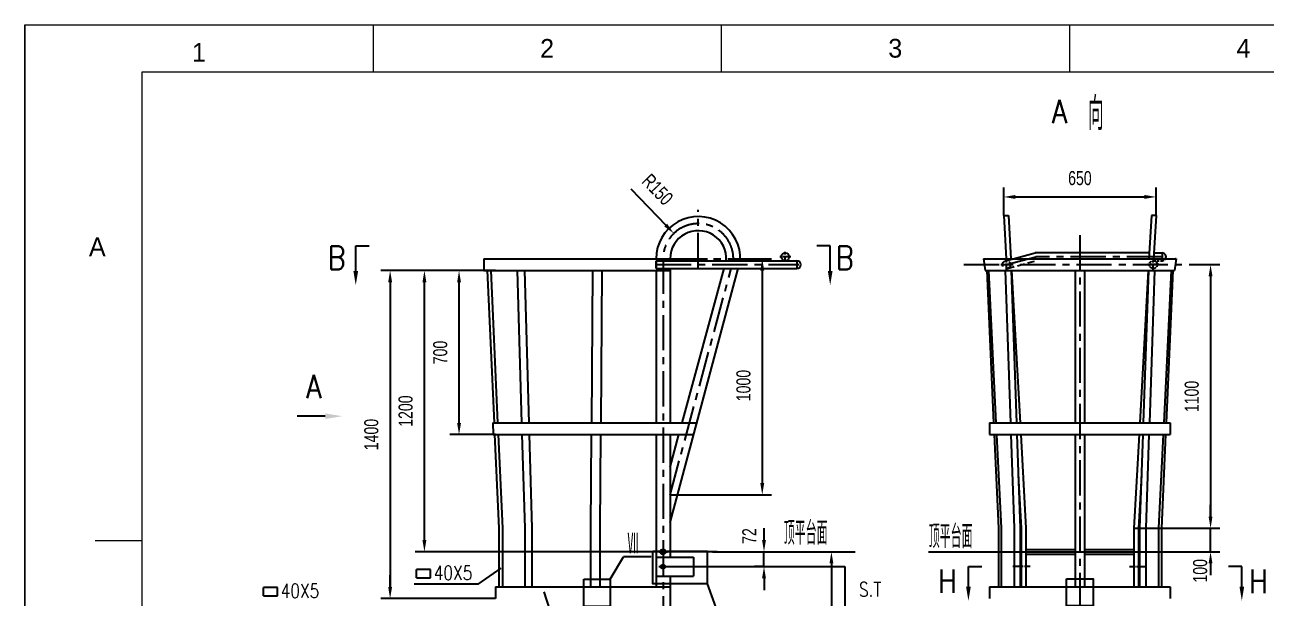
# Model space of a CAD drawing. Extents: x 148 to 221443, y -36682 to 6758.
# Drawn here: x 72653 to 77947, y -6161 to -3715 of the extents above; entities that cross this region are included whole.
import ezdxf
from ezdxf.enums import TextEntityAlignment as Align

# ---------------------------------------------------------------- set-up
doc = ezdxf.new("R2010")
doc.units = 0
doc.header["$LTSCALE"] = 10
doc.header["$MEASUREMENT"] = 0
doc.linetypes.add('CENTERX2', pattern=[4, 2.5, -0.5, 0.5, -0.5])
doc.linetypes.add('HIDDENX2', pattern=[0.75, 0.5, -0.25])
for name, color, linetype in [('2', 4, 'Continuous'), ('CENTER', 1, 'CENTERX2'), ('DIM', 4, 'Continuous'), ('HIDDEN', 7, 'HIDDENX2'), ('RED', 7, 'Continuous'), ('WHITE', 7, 'Continuous')]:
    doc.layers.add(name, color=color, linetype=linetype)
doc.layers.add('2（细实线）', color=3, linetype='Continuous', lineweight=20)
doc.layers.add('图框层', color=7, linetype='Continuous', lineweight=15)
doc.styles.add('HZ', font='ROMS.SHX', dxfattribs={"width": 0.75, "bigfont": 'GBCBIG.SHX'})
doc.styles.get("Standard").update_dxf_attribs({"font": 'wison_e.shx', "width": 0.75, "bigfont": 'wison_c.shx'})
doc.styles.add('XW', font='ROMANS.shx', dxfattribs={"width": 0.85})
doc.dimstyles.new('DIM1', dxfattribs={"dimscale": 20, "dimtxt": 3, "dimasz": 2.5, "dimexe": 2, "dimexo": 0, "dimgap": 1, "dimtad": 0, "dimdec": 0, "dimzin": 0, "dimdsep": 46, "dimtxsty": 'Standard', "dimcen": 2, "dimclrd": 3, "dimclre": 3, "dimclrt": 3, "dimadec": 0, "dimazin": 0, "dimtfac": 0.666667, "dimtdec": 0, "dimtofl": 0, "dimtmove": 2, "dimatfit": 1, "dimfxl": 2, "dimtvp": 1.333333, "dimtolj": 1, "dimtzin": 0, "dimarcsym": 0})

# ---------------------------------------------------------------- blocks, each defined once
blk = doc.blocks.new('*D345')
at = {"layer": 'Defpoints', "color": 0}
for p in [(75975.1, -5962.8), (75906.2, -8762.8), (76093.1, -8762.8)]:
    blk.add_point(p, dxfattribs=at)
at = {"layer": 'DIM', "color": 3, "lineweight": -2}
for p, q in [((75975.1, -5962.8), (76133.1, -5962.8)), ((76093.1, -6012.8), (76093.1, -8712.8)), ((75906.2, -8762.8), (76133.1, -8762.8))]:
    blk.add_line(p, q, dxfattribs=at)
at = {"layer": 'DIM', "color": 3}
for points in [[(76101.4, -6012.8), (76084.8, -6012.8), (76093.1, -5962.8)], [(76084.8, -8712.8), (76101.4, -8712.8), (76093.1, -8762.8)]]:
    blk.add_solid(points, dxfattribs=at)
at = {"layer": 'DIM', "color": 3, "insert": (76007.7, -7362.8), "char_height": 60, "attachment_point": 5, "rotation": 90}
blk.add_mtext('\\A1;2200{\\fSimSun|b0|i0|c134|p0;≤}H{\\fSimSun|b0|i0|c134|p54;＜}2700', dxfattribs=at)
blk = doc.blocks.new('*D346')
at = {"layer": 'Defpoints', "color": 0}
for p in [(77477.9, -4448.9), (76827.9, -4527.8), (77477.9, -4527.8)]:
    blk.add_point(p, dxfattribs=at)
at = {"layer": 'DIM', "color": 3, "lineweight": -2}
for p, q in [((76827.9, -4527.8), (76827.9, -4408.9)), ((77477.9, -4527.8), (77477.9, -4408.9)), ((76877.9, -4448.9), (77427.9, -4448.9))]:
    blk.add_line(p, q, dxfattribs=at)
at = {"layer": 'DIM', "color": 3}
for points in [[(76877.9, -4440.5), (76877.9, -4457.2), (76827.9, -4448.9)], [(77427.9, -4457.2), (77427.9, -4440.5), (77477.9, -4448.9)]]:
    blk.add_solid(points, dxfattribs=at)
at = {"layer": 'DIM', "color": 3, "insert": (77152.9, -4368.9), "char_height": 60, "attachment_point": 5}
blk.add_mtext('\\A1;650', dxfattribs=at)
blk = doc.blocks.new('*D347')
at = {"layer": 'Defpoints', "color": 0}
for p in [(75421, -4604.8), (75525, -4712.8)]:
    blk.add_point(p, dxfattribs=at)
at = {"layer": 'DIM', "color": 3, "linetype": 'Continuous', "lineweight": -2}
for p, q in [((75237.2, -4414), (75386.3, -4568.8)), ((75525, -4752.8), (75525, -4672.8)), ((75485, -4712.8), (75565, -4712.8))]:
    blk.add_line(p, q, dxfattribs=at)
at = {"layer": 'DIM', "color": 3}
blk.add_solid([(75380.3, -4574.5), (75392.3, -4563), (75421, -4604.8)], dxfattribs=at)
at = {"layer": 'DIM', "color": 3, "insert": (75351.5, -4417.3), "char_height": 60, "attachment_point": 5, "rotation": 313.9301}
blk.add_mtext('\\A1;R150', dxfattribs=at)
blk = doc.blocks.new('*D348')
at = {"layer": 'Defpoints', "color": 0}
for p in [(75719.6, -4712.8), (75405, -5719.7), (75798.1, -5719.7)]:
    blk.add_point(p, dxfattribs=at)
at = {"layer": 'DIM', "color": 3, "linetype": 'Continuous', "lineweight": -2}
for p, q in [((75719.6, -4712.8), (75838.1, -4712.8)), ((75798.1, -4762.8), (75798.1, -5669.7)), ((75405, -5719.7), (75838.1, -5719.7))]:
    blk.add_line(p, q, dxfattribs=at)
at = {"layer": 'DIM', "color": 3}
for points in [[(75806.4, -4762.8), (75789.8, -4762.8), (75798.1, -4712.8)], [(75789.8, -5669.7), (75806.4, -5669.7), (75798.1, -5719.7)]]:
    blk.add_solid(points, dxfattribs=at)
at = {"layer": 'DIM', "color": 3, "insert": (75718.1, -5253.7), "char_height": 60, "attachment_point": 5, "rotation": 90}
blk.add_mtext('\\A1;1000', dxfattribs=at)
blk = doc.blocks.new('*D349')
at = {"layer": 'Defpoints', "color": 0}
for p in [(74660, -4762.8), (74211, -6162.8), (74660, -6162.8)]:
    blk.add_point(p, dxfattribs=at)
at = {"layer": 'DIM', "color": 3, "linetype": 'Continuous', "lineweight": -2}
for p, q in [((74660, -4762.8), (74171, -4762.8)), ((74211, -4812.8), (74211, -6112.8)), ((74660, -6162.8), (74171, -6162.8))]:
    blk.add_line(p, q, dxfattribs=at)
at = {"layer": 'DIM', "color": 3}
for points in [[(74219.4, -4812.8), (74202.7, -4812.8), (74211, -4762.8)], [(74202.7, -6112.8), (74219.4, -6112.8), (74211, -6162.8)]]:
    blk.add_solid(points, dxfattribs=at)
at = {"layer": 'DIM', "color": 3, "insert": (74131, -5462.8), "char_height": 60, "attachment_point": 5, "rotation": 90}
blk.add_mtext('\\A1;1400', dxfattribs=at)
blk = doc.blocks.new('*D350')
at = {"layer": 'Defpoints', "color": 0}
for p in [(74357.2, -4762.8), (74660, -4762.8), (75605.7, -5962.8)]:
    blk.add_point(p, dxfattribs=at)
at = {"layer": 'DIM', "color": 3, "linetype": 'Continuous', "lineweight": -2}
for p, q in [((74660, -4762.8), (74317.2, -4762.8)), ((74357.2, -5912.8), (74357.2, -4812.8)), ((75605.7, -5962.8), (74317.2, -5962.8))]:
    blk.add_line(p, q, dxfattribs=at)
at = {"layer": 'DIM', "color": 3}
for points in [[(74365.6, -4812.8), (74348.9, -4812.8), (74357.2, -4762.8)], [(74348.9, -5912.8), (74365.6, -5912.8), (74357.2, -5962.8)]]:
    blk.add_solid(points, dxfattribs=at)
at = {"layer": 'DIM', "color": 3, "insert": (74277.2, -5362.8), "char_height": 60, "attachment_point": 5, "rotation": 90}
blk.add_mtext('\\A1;1200', dxfattribs=at)
blk = doc.blocks.new('*D351')
at = {"layer": 'Defpoints', "color": 0}
for p in [(74505, -4762.8), (74660, -4762.8), (74660, -5462.8)]:
    blk.add_point(p, dxfattribs=at)
at = {"layer": 'DIM', "color": 3, "linetype": 'Continuous', "lineweight": -2}
for p, q in [((74660, -4762.8), (74465, -4762.8)), ((74505, -5412.8), (74505, -4812.8)), ((74660, -5462.8), (74465, -5462.8))]:
    blk.add_line(p, q, dxfattribs=at)
at = {"layer": 'DIM', "color": 3}
for points in [[(74513.3, -4812.8), (74496.7, -4812.8), (74505, -4762.8)], [(74496.7, -5412.8), (74513.3, -5412.8), (74505, -5462.8)]]:
    blk.add_solid(points, dxfattribs=at)
at = {"layer": 'DIM', "color": 3, "insert": (74425, -5112.8), "char_height": 60, "attachment_point": 5, "rotation": 90}
blk.add_mtext('\\A1;700', dxfattribs=at)
blk = doc.blocks.new('*D354')
at = {"color": 3, "lineweight": -2}
for p, q in [((75805.6, -5912.8), (75805.6, -5862.8)), ((75802.5, -5962.8), (75845.6, -5962.8)), ((75805.6, -6026.4), (75765.6, -6026.4)), ((75805.6, -6076.4), (75805.6, -6126.4))]:
    blk.add_line(p, q, dxfattribs=at)
at = {"color": 3}
for points in [[(75797.2, -5912.8), (75813.9, -5912.8), (75805.6, -5962.8)], [(75813.9, -6076.4), (75797.2, -6076.4), (75805.6, -6026.4)]]:
    blk.add_solid(points, dxfattribs=at)
at = {"layer": 'Defpoints', "color": 0}
for p in [(75802.5, -5962.8), (75805.6, -5962.8), (75805.6, -6026.4)]:
    blk.add_point(p, dxfattribs=at)
at = {"color": 3, "insert": (75742.8, -5895.9), "char_height": 60, "attachment_point": 5, "rotation": 90}
blk.add_mtext('\\A1;72', dxfattribs=at)
blk = doc.blocks.new('*D356')
at = {"layer": 'Defpoints', "color": 0}
for p in [(74640, -6162.8), (74172.7, -6262.8), (74211, -6262.8)]:
    blk.add_point(p, dxfattribs=at)
at = {"layer": 'WHITE', "color": 3, "linetype": 'Continuous', "lineweight": -2}
for p, q in [((74211, -6112.8), (74211, -6062.8)), ((74640, -6162.8), (74171, -6162.8)), ((74172.7, -6262.8), (74251, -6262.8)), ((74211, -6312.8), (74211, -6362.8))]:
    blk.add_line(p, q, dxfattribs=at)
at = {"layer": 'WHITE', "color": 3}
for points in [[(74202.7, -6112.8), (74219.4, -6112.8), (74211, -6162.8)], [(74219.4, -6312.8), (74202.7, -6312.8), (74211, -6262.8)]]:
    blk.add_solid(points, dxfattribs=at)
at = {"layer": 'WHITE', "color": 3, "insert": (74157.8, -6348.1), "char_height": 60, "attachment_point": 5, "rotation": 90}
blk.add_mtext('\\A1;100', dxfattribs=at)
blk = doc.blocks.new('*D451')
at = {"layer": 'Defpoints', "color": 0}
for p in [(77575.2, -5862.8), (77605.7, -5962.8), (77710.1, -5962.8)]:
    blk.add_point(p, dxfattribs=at)
at = {"layer": 'DIM', "color": 3, "linetype": 'Continuous', "lineweight": -2}
for p, q in [((77710.1, -5812.8), (77710.1, -5762.8)), ((77575.2, -5862.8), (77750.1, -5862.8)), ((77605.7, -5962.8), (77750.1, -5962.8)), ((77710.1, -6012.8), (77710.1, -6062.8))]:
    blk.add_line(p, q, dxfattribs=at)
at = {"layer": 'DIM', "color": 3}
for points in [[(77701.8, -5812.8), (77718.4, -5812.8), (77710.1, -5862.8)], [(77718.4, -6012.8), (77701.8, -6012.8), (77710.1, -5962.8)]]:
    blk.add_solid(points, dxfattribs=at)
at = {"layer": 'DIM', "color": 3, "insert": (77665.9, -6044.1), "char_height": 60, "attachment_point": 5, "rotation": 90}
blk.add_mtext('\\A1;100', dxfattribs=at)
blk = doc.blocks.new('*D452')
at = {"layer": 'Defpoints', "color": 0}
for p in [(77644.6, -4737.8), (77382.9, -5862.8), (77710.1, -5862.8)]:
    blk.add_point(p, dxfattribs=at)
at = {"layer": 'DIM', "color": 3, "linetype": 'Continuous', "lineweight": -2}
for p, q in [((77644.6, -4737.8), (77750.1, -4737.8)), ((77710.1, -4787.8), (77710.1, -5812.8)), ((77382.9, -5862.8), (77750.1, -5862.8))]:
    blk.add_line(p, q, dxfattribs=at)
at = {"layer": 'DIM', "color": 3}
for points in [[(77718.4, -4787.8), (77701.8, -4787.8), (77710.1, -4737.8)], [(77701.8, -5812.8), (77718.4, -5812.8), (77710.1, -5862.8)]]:
    blk.add_solid(points, dxfattribs=at)
at = {"layer": 'DIM', "color": 3, "insert": (77630.1, -5300.3), "char_height": 60, "attachment_point": 5, "rotation": 90}
blk.add_mtext('\\A1;1100', dxfattribs=at)
blk = doc.blocks.new('1.5a2')
blk.add_line((16115.88, 10026.58), (16125.88, 10026.58))
at = {"layer": '图框层', "ltscale": 10}
for p, q in [((16100.88, 10136.58), (16991.88, 10136.58)), ((16100.88, 9716.58), (16100.88, 10136.58)), ((16100.88, 10136.58), (16100.88, 9716.58)), ((16175.13, 10136.58), (16175.13, 10126.58)), ((16249.38, 10136.58), (16249.38, 10126.58)), ((16323.63, 10136.58), (16323.63, 10126.58)), ((16125.88, 10126.58), (16981.88, 10126.58)), ((16125.88, 9726.58), (16125.88, 10126.58))]:
    blk.add_line(p, q, dxfattribs=at)
at = {"style": 'HZ'}
for s, p in [('2', (16212.25, 10131.58)), ('3', (16286.5, 10131.58)), ('4', (16360.75, 10131.58)), ('1', (16138, 10130.7)), ('A', (16116.33, 10089.21))]:
    blk.add_text(s, height=4, dxfattribs=at).set_placement(p, align=Align.MIDDLE)

msp = doc.modelspace()

# ---------------------------------------------------------------- linework, layer by layer
at = {"color": 7}
for p, q in [((74064.4177, -4657.453), (74121.5421, -4657.453)), ((76087.9794, -4657.453), (76030.855, -4657.453)), ((76677.4276, -6026.1462), (76734.552, -6026.1462)), ((77843.5948, -6026.1462), (77786.4704, -6026.1462))]:
    msp.add_line(p, q, dxfattribs=at)
at = {"color": 3}
for p, q in [((74064.4177, -4765.1905), (74064.4177, -4657.453)), ((76087.9794, -4765.1905), (76087.9794, -4657.453)), ((73934.0961, -5384.387), (73814.0955, -5384.387)), ((75585.7121, -5962.7889), (75975.1324, -5962.7889)), ((76108.5502, -5962.7889), (76194.8342, -5962.7889)), ((76507.5835, -5962.7889), (77648.8672, -5962.7889)), ((74586.1182, -6101.3466), (74684.3149, -6032.4856)), ((75149.6319, -6080.1018), (75205.6585, -5984.1203)), ((75324.7372, -5984.1203), (75205.6585, -5984.1203)), ((76149.7207, -6026.4243), (76149.7207, -6196.4049)), ((76677.4276, -6112.0005), (76677.4276, -6026.1462)), ((77843.5948, -6112.0005), (77843.5948, -6026.1462)), ((74383.0566, -6039.1167), (74323.393, -6039.1167)), ((74323.393, -6074.5218), (74323.393, -6039.1167)), ((74323.393, -6074.5218), (74383.0566, -6074.5218)), ((74383.0566, -6074.5218), (74383.0566, -6039.1167)), ((73730.1031, -6115.2766), (73670.4395, -6115.2766)), ((73670.4395, -6150.6817), (73670.4395, -6115.2766)), ((73730.1031, -6150.6817), (73730.1031, -6115.2766)), ((74586.1182, -6101.3466), (74314.1893, -6101.3466)), ((74925.5647, -6310.1855), (74867.5047, -6134.3503)), ((75563.2362, -6099.4444), (75646.558, -6331.8141)), ((73670.4395, -6150.6817), (73730.1031, -6150.6817))]:
    msp.add_line(p, q, dxfattribs=at)
for points in [[(75331.0319, -5960.5982), (75563.2362, -5960.5982), (75563.2362, -6099.4444), (75331.0319, -6099.4444)], [(75036.6851, -6080.1018), (75149.6319, -6080.1018), (75149.6319, -6196.6325), (75036.6851, -6196.6325)], [(77096.4188, -6077.7023), (77209.3655, -6077.7023), (77209.3655, -6194.233), (77096.4188, -6194.233)]]:
    msp.add_lwpolyline(points, close=True, dxfattribs=at)
for points in [[(74074.4177, -4765.1905), (74054.4177, -4765.1905), (74064.4177, -4825.1905)], [(76077.9794, -4765.1905), (76097.9794, -4765.1905), (76087.9794, -4825.1905)], [(73934.0961, -5372.387), (74006.0961, -5384.387), (73934.0961, -5396.387)], [(76687.4276, -6112.0005), (76667.4276, -6112.0005), (76677.4276, -6172.0005)], [(77833.5948, -6112.0005), (77853.5948, -6112.0005), (77843.5948, -6172.0005)]]:
    msp.add_solid(points, dxfattribs=at)
at = {"layer": '2'}
for p, q in [((77710.0886, -5962.7889), (77710.0886, -5862.7889)), ((75805.5682, -6026.4243), (75805.5682, -5962.7889))]:
    msp.add_line(p, q, dxfattribs=at)
at = {"layer": 'CENTER', "ltscale": 6}
for p, q in [((75525.0184, -4752.4285), (75525.0184, -4503.9026)), ((77152.8922, -4612.3923), (77152.8922, -8904.2948)), ((76839.6899, -4737.7889), (76964.7136, -4704.2889)), ((77503.5072, -4704.2889), (76964.7136, -4704.2889)), ((75345.0184, -4737.7889), (75953.737, -4737.7889)), ((75375.0184, -4712.7889), (75375.0184, -8654.4812)), ((75405.0184, -5719.6685), (75665.7422, -4754.5389)), ((75410.8064, -4712.7889), (75719.562, -4712.7889)), ((76658.2783, -4737.7889), (77713.7158, -4737.7889))]:
    msp.add_line(p, q, dxfattribs=at)
at = {"layer": 'CENTER'}
for p, q in [((75919.7179, -4704.2889), (75873.1475, -4704.2889)), ((75896.2492, -4724.5205), (75896.2492, -4683.0841)), ((76816.2212, -4737.7889), (76862.7916, -4737.7889)), ((76839.6899, -4758.0205), (76839.6899, -4716.5841)), ((77489.5631, -4737.7889), (77442.9927, -4737.7889)), ((77466.0944, -4758.0205), (77466.0944, -4716.5841)), ((77710.0886, -5962.7889), (77710.0886, -5862.7889))]:
    msp.add_line(p, q, dxfattribs=at)
at = {"layer": 'CENTER', "linetype": 'Continuous'}
msp.add_line((75356.8461, -6026.4243), (76149.7207, -6026.4243), dxfattribs=at)
at = {"layer": 'CENTER', "ltscale": 6}
msp.add_arc((75525.0184, -4712.7889), 150, 356.8471412, 180, dxfattribs=at)
at = {"layer": 'DIM', "color": 1, "linetype": 'Continuous'}
for p, q in [((75345.0184, -4754.5389), (75345.0184, -4721.0389)), ((76741.8482, -4713.3584), (76745.589, -4712.7889)), ((76741.8482, -4713.3584), (76749.3728, -4762.7889))]:
    msp.add_line(p, q, dxfattribs=at)
at = {"layer": 'DIM'}
msp.add_line((75358.6092, -5962.7889), (75393.7987, -5962.7889), dxfattribs=at)
msp.add_line((75358.6092, -5962.7889), (75393.7987, -5962.7889), dxfattribs=at)
at = {"layer": 'DIM', "color": 1, "linetype": 'CENTERX2'}
for p, q in [((76941.0571, -6026.4243), (76867.5009, -6026.4243)), ((77364.7272, -6026.4243), (77438.2834, -6026.4243))]:
    msp.add_line(p, q, dxfattribs=at)
at = {"layer": 'HIDDEN', "color": 2, "linetype": 'HIDDENX2', "ltscale": 6}
for p, q in [((76835.3547, -4721.6097), (76868.2741, -4712.7889)), ((76844.0251, -4753.9682), (76966.9188, -4721.0389))]:
    msp.add_line(p, q, dxfattribs=at)
at = {"layer": 'HIDDEN', "color": 2, "linetype": 'HIDDENX2', "ltscale": 2}
for p in [(77466.0944, -4721.0389), (77503.5072, -4712.7889)]:
    msp.add_line(p, (77503.5072, -4721.0389), dxfattribs=at)
at = {"layer": 'HIDDEN', "color": 2, "linetype": 'HIDDENX2', "ltscale": 6}
msp.add_circle((76839.6899, -4737.7889), 16.75, dxfattribs=at)
at = {"layer": 'HIDDEN', "color": 2, "linetype": 'HIDDENX2', "ltscale": 2}
msp.add_circle((77466.0944, -4737.7889), 16.75, dxfattribs=at)
msp.add_arc((77503.5072, -4704.2889), 16.75, 270, 329.5050321, dxfattribs=at)
at = {"layer": 'RED'}
for p, q in [((76827.8922, -4527.7889), (76847.9237, -4527.7889)), ((76827.8922, -4527.7889), (76838.2854, -4712.7889)), ((76847.9237, -4527.7889), (76858.3169, -4712.7889)), ((77457.8606, -4527.7889), (77447.4674, -4712.7889)), ((77477.8922, -4527.7889), (77457.8606, -4527.7889)), ((77477.8922, -4527.7889), (77467.4989, -4712.7889)), ((76868.2741, -4712.7889), (76962.5084, -4687.5389)), ((77448.8859, -4687.5389), (76962.5084, -4687.5389)), ((77468.9174, -4687.5389), (77503.5072, -4687.5389)), ((77503.5072, -4687.5389), (77503.5072, -4712.7889)), ((74610.0184, -4712.7889), (75405.0184, -4712.7889)), ((74610.0184, -4712.7889), (74610.0184, -4762.7889)), ((74610.0184, -4762.7889), (75405.0184, -4762.7889)), ((74625.0184, -4762.7889), (74654.5639, -5412.7889)), ((74640.0339, -4762.7889), (74669.5794, -5412.7889)), ((74752.9041, -4762.7889), (74771.9227, -5412.7889)), ((74783.5459, -4762.7889), (74802.5645, -5412.7889)), ((75074.6947, -4762.7889), (75069.5568, -5412.7889)), ((75114.087, -4762.7889), (75109.0713, -5412.7889)), ((75345.0184, -4721.0389), (75345.0184, -4754.5389)), ((75345.0184, -4721.0389), (75946.2492, -4721.0389)), ((75345.0184, -4754.5389), (75946.2492, -4754.5389)), ((75345.0184, -4762.7889), (75345.0184, -5412.7889)), ((75405.0184, -4712.7889), (75405.0184, -4721.0389)), ((75405.0184, -4712.7889), (75405.0184, -4721.0389)), ((75405.0184, -4754.5389), (75405.0184, -4762.7889)), ((75405.0184, -5838.0507), (75695.8877, -4754.5389)), ((75405.0184, -4754.5389), (75405.0184, -5412.7889)), ((75456.3516, -5412.7889), (75635.6115, -4754.5389)), ((75946.2492, -4721.0389), (75946.2492, -4754.5389)), ((76745.589, -4712.7889), (77560.1954, -4712.7889)), ((76749.3728, -4762.7889), (77556.4115, -4762.7889)), ((76755.9888, -4762.7889), (76785.1271, -5412.7889)), ((76762.9347, -4762.7889), (76794.9826, -5412.7889)), ((76834.0019, -4762.7889), (76856.6674, -5412.7889)), ((76859.7134, -4762.7889), (76882.3789, -5412.7889)), ((76861.1259, -4762.7889), (76897.6428, -5412.7889)), ((77132.8922, -4762.7889), (77132.8922, -5412.7889)), ((77172.8922, -4762.7889), (77172.8922, -5412.7889)), ((77444.6584, -4762.7889), (77408.1415, -5412.7889)), ((77446.0709, -4762.7889), (77423.4054, -5412.7889)), ((77471.7824, -4762.7889), (77449.1169, -5412.7889)), ((77542.8496, -4762.7889), (77510.8017, -5412.7889)), ((77549.7955, -4762.7889), (77520.6573, -5412.7889)), ((77563.9362, -4713.3584), (77556.4115, -4762.7889)), ((77563.9362, -4713.3584), (77560.1954, -4712.7889)), ((74648.5639, -5412.7889), (75519.1801, -5412.7889)), ((74648.5639, -5412.7889), (74650.8366, -5462.7889)), ((76767.8922, -5412.7889), (76767.8922, -5462.7889)), ((76767.8922, -5412.7889), (77537.8922, -5412.7889)), ((77537.8922, -5412.7889), (77537.8922, -5462.7889)), ((74650.8366, -5462.7889), (75505.7576, -5462.7889)), ((74656.8366, -5462.7889), (74675.0184, -5862.7889)), ((74671.8521, -5462.7889), (74690.0184, -5862.4482)), ((74773.3857, -5462.7889), (74785.0895, -5862.7889)), ((74804.0275, -5462.7889), (74815.7313, -5862.7889)), ((75069.1616, -5462.7889), (75065.9998, -5862.7889)), ((75108.6854, -5462.7889), (75105.5988, -5862.7889)), ((75345.0184, -5462.7889), (75345.0184, -6112.7889)), ((75405.0184, -5601.2863), (75442.7352, -5462.7889)), ((75405.0184, -5462.7889), (75405.0184, -5986.4243)), ((76767.8922, -5462.7889), (77537.8922, -5462.7889)), ((76787.3685, -5462.7889), (76805.2997, -5862.7889)), ((76797.4479, -5462.7889), (76817.1696, -5862.7889)), ((76858.4109, -5462.7889), (76872.3589, -5862.7889)), ((76884.1224, -5462.7889), (76898.0704, -5862.7889)), ((76900.4518, -5462.7889), (76922.8607, -5861.6671)), ((77132.8922, -5462.7889), (77132.8922, -6112.7889)), ((77172.8922, -5462.7889), (77172.8922, -6112.7889)), ((77405.3325, -5462.7889), (77382.9236, -5861.6671)), ((77421.6619, -5462.7889), (77407.7139, -5862.7889)), ((77447.3734, -5462.7889), (77433.4254, -5862.7889)), ((77508.3364, -5462.7889), (77488.6147, -5862.7889)), ((77518.4159, -5462.7889), (77500.4846, -5862.7889)), ((76890.1805, -5636.5211), (76902.8922, -5862.7889)), ((77415.6038, -5636.5211), (77402.8922, -5862.7889)), ((74675.0184, -5862.7889), (74675.0184, -6112.7889)), ((74690.0184, -5862.4482), (74690.0184, -6112.7889)), ((74785.0895, -5862.7889), (74785.0895, -6112.7889)), ((74815.7313, -5862.7889), (74815.7313, -6112.7889)), ((75065.9998, -5862.7889), (75065.9998, -6112.7889)), ((75105.5988, -5862.7889), (75105.5988, -6112.7889)), ((76805.2997, -5862.7889), (76805.2997, -6112.7889)), ((76817.1696, -5862.7889), (76817.1696, -6112.7889)), ((76872.3589, -5862.7889), (76872.3589, -6112.7889)), ((76898.0704, -5862.7889), (76898.0704, -6112.7889)), ((76902.8922, -5862.7889), (76902.8922, -6112.7889)), ((76922.8922, -5862.7889), (76922.8922, -6112.7889)), ((77382.8922, -5862.7889), (77382.8922, -6112.7889)), ((77402.8922, -5862.7889), (77402.8922, -6112.7889)), ((77407.7139, -5862.7889), (77407.7139, -6112.7889)), ((77433.4254, -5862.7889), (77433.4254, -6112.7889)), ((77488.6147, -5862.7889), (77488.6147, -6112.7889)), ((77500.4846, -5862.7889), (77500.4846, -6112.7889)), ((76922.8922, -5952.7889), (77132.8922, -5952.7889)), ((76922.8922, -5972.7889), (77132.8922, -5972.7889)), ((77172.8922, -5952.7889), (77382.8922, -5952.7889)), ((77172.8922, -5972.7889), (77382.8922, -5972.7889)), ((75345.0184, -5986.4243), (75505.0184, -5986.4243)), ((75505.0184, -5986.4243), (75505.0184, -6066.4243)), ((76902.8922, -5986.4264), (76898.0704, -5986.4264)), ((77402.8922, -5986.4264), (77407.7139, -5986.4264)), ((75345.0184, -6066.4243), (75505.0184, -6066.4243)), ((75405.0184, -6066.4243), (75405.0184, -8404.4812)), ((76902.8922, -6066.4264), (76898.0704, -6066.4264)), ((77402.8922, -6066.4264), (77407.7139, -6066.4264)), ((74660.0184, -6112.7889), (75405.0184, -6112.7889)), ((74660.0184, -6112.7889), (74660.0184, -6162.7889)), ((76767.8922, -6112.7889), (77537.8922, -6112.7889)), ((76767.8922, -6112.7889), (76767.8922, -6162.7889)), ((77537.8922, -6112.7889), (77537.8922, -6162.7889))]:
    msp.add_line(p, q, dxfattribs=at)
for centre, radius in [((75896.2492, -4704.2889), 16.75), ((75375.0184, -5962.7889), 11), ((75375.0184, -6026.4243), 9)]:
    msp.add_circle(centre, radius, dxfattribs=at)
for centre, radius, start, end in [((75525.0435, -4712.8175), 180.0251, 357.3824742, 179.9909247), ((75525.0184, -4712.7889), 120, 356.0578055, 180), ((77503.5072, -4704.2889), 16.75, 329.5050321, 90), ((75946.2492, -4737.7889), 16.75, 270, 90)]:
    msp.add_arc(centre, radius, start, end, dxfattribs=at)

# ---------------------------------------------------------------- block references
at = {"layer": '2（细实线）', "xscale": 20, "yscale": 20, "zscale": 20}
msp.add_blockref('1.5a2', (-249364.5209, -206446.0395), dxfattribs=at)

# ---------------------------------------------------------------- texts
at = {"color": 3}
for s, height, style, width, p in [('向', 140, 'HZ', 0.65, (77187.7934, -4163.7343)), ('A', 100, 'XW', 0.85, (77033.2675, -4134.0182)), ('A', 100, 'XW', 0.85, (73852.8826, -5307.4823)), ('顶平台面', 100, 'HZ', 0.65, (75889.7138, -5933.152)), ('顶平台面', 100, 'HZ', 0.65, (76507.9941, -5947.5389)), ('Ⅶ', 100, 'HZ', 0.65, (75223.6643, -5978.5022)), ('40X5', 60, 'XW', 0.8, (74397.0769, -6082.9259)), ('40X5', 60, 'XW', 0.8, (73744.1234, -6159.0858)), ('S.T', 60, 'XW', 0.8, (76210.8334, -6153.2601))]:
    msp.add_text(s, height=height, dxfattribs=dict(at, style=style, width=width)).set_placement(p)
at = {"color": 3, "style": 'XW', "width": 0.85}
for s, p in [('B', (74020.9601, -4708.6654)), ('B', (76188.7431, -4708.6654)), ('H', (76627.9254, -6088.164)), ('H', (77954.3503, -6089.1538))]:
    msp.add_text(s, height=100, dxfattribs=at).set_placement(p, align=Align.MIDDLE_RIGHT)

# ---------------------------------------------------------------- dimensions: what is measured, and where the dimension line sits
at = {"color": 3}
dim = msp.add_linear_dim(base=(75805.5682, -5962.7889), p1=(75805.5682, -6026.4243), p2=(75802.4623, -5962.7889), angle=90, text='72', dimstyle='DIM1', dxfattribs=at)
dim.commit()
dim.dimension.update_dxf_attribs({"geometry": '*D354', "text_midpoint": (75742.8305, -5895.9022), "dimtype": 160})
at = {"layer": 'DIM', "linetype": 'Continuous'}
dim = msp.add_radius_dim(center=(75525.0184, -4712.7889), mpoint=(75420.9515, -4604.7609), dimstyle='DIM1', override={"dimtmove": 0}, dxfattribs=at)
dim.commit()
dim.dimension.update_dxf_attribs({"geometry": '*D347', "text_midpoint": (75293.8735, -4472.846), "dimtype": 164})
at = {"layer": 'DIM'}
dim = msp.add_linear_dim(base=(77477.8922, -4448.8651), p1=(76827.8922, -4527.7889), p2=(77477.8922, -4527.7889), dimstyle='DIM1', dxfattribs=at)
dim.commit()
dim.dimension.update_dxf_attribs({"geometry": '*D346', "text_midpoint": (77152.8922, -4368.8651)})
at = {"layer": 'DIM', "linetype": 'Continuous'}
for base, p1, p2, picture, middle in [((74211.0186, -6162.7889), (74660.0184, -4762.7889), (74660.0184, -6162.7889), '*D349', (74131.0186, -5462.7889)), ((74357.231, -4762.7889), (75605.7121, -5962.7889), (74660.0184, -4762.7889), '*D350', (74277.231, -5362.7889)), ((74505.0142, -4762.7889), (74660.0184, -5462.7889), (74660.0184, -4762.7889), '*D351', (74425.0142, -5112.7889))]:
    dim = msp.add_linear_dim(base=base, p1=p1, p2=p2, angle=90, dimstyle='DIM1', dxfattribs=at)
    dim.commit()
    dim.dimension.update_dxf_attribs({"geometry": picture, "text_midpoint": middle})
dim = msp.add_linear_dim(base=(75798.1115, -5719.6685), p1=(75719.562, -4712.7889), p2=(75405.0184, -5719.6685), angle=90, text='1000', dimstyle='DIM1', override={"dimexo": 0, "dimtmove": 0}, dxfattribs=at)
dim.commit()
dim.dimension.update_dxf_attribs({"geometry": '*D348', "text_midpoint": (75798.1115, -5253.7418), "dimtype": 160})
at = {"layer": 'DIM', "color": 1, "linetype": 'Continuous'}
dim = msp.add_linear_dim(base=(77710.0886, -5862.7889), p1=(77644.6048, -4737.7889), p2=(77382.8922, -5862.7889), angle=90, text='1100', dimstyle='DIM1', dxfattribs=at)
dim.commit()
dim.dimension.update_dxf_attribs({"geometry": '*D452', "text_midpoint": (77630.0886, -5300.2889)})
dim = msp.add_linear_dim(base=(77710.0886, -5962.7889), p1=(77575.2259, -5862.7889), p2=(77605.7068, -5962.7889), angle=90, dimstyle='DIM1', dxfattribs=at)
dim.commit()
dim.dimension.update_dxf_attribs({"geometry": '*D451', "text_midpoint": (77665.8627, -6044.1116), "dimtype": 160})
at = {"layer": 'DIM'}
dim = msp.add_linear_dim(base=(76093.111, -8762.7889), p1=(75975.1324, -5962.7889), p2=(75906.2411, -8762.7889), angle=90, text='2200{\\fSimSun|b0|i0|c134|p0;≤}H{\\fSimSun|b0|i0|c134|p54;＜}2700', dimstyle='DIM1', dxfattribs=at)
dim.commit()
dim.dimension.update_dxf_attribs({"geometry": '*D345', "text_midpoint": (76007.7478, -7362.7889)})
at = {"layer": 'WHITE', "color": 1, "linetype": 'Continuous'}
dim = msp.add_linear_dim(base=(74211.0186, -6262.7889), p1=(74640.0184, -6162.7889), p2=(74172.7483, -6262.7889), angle=90, dimstyle='DIM1', dxfattribs=at)
dim.commit()
dim.dimension.update_dxf_attribs({"geometry": '*D356', "text_midpoint": (74157.8257, -6348.0959), "dimtype": 160})

doc.saveas('drawing.dxf')
